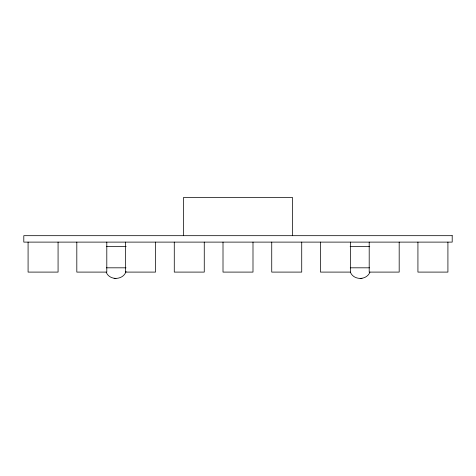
<?xml version="1.0" encoding="UTF-8"?>
<svg xmlns="http://www.w3.org/2000/svg" width="476" height="476" viewBox="0 0 476 476"><rect width="100%" height="100%" fill="white"/><g stroke="black" fill="none" stroke-linecap="round" stroke-linejoin="round"><path stroke-width="0.71" d="M126.057 271.481C123.26 280.305 109.444 280.804 106.178 272.099M369.923 272.099C366.794 280.477 353.49 280.477 350.366 272.099M360.142 278.442L362.01 278.365M106.481 246.395L126.176 246.395M350.128 246.395L369.733 246.395M106.321 267.815L126.021 267.815M350.282 267.815L369.471 267.815M114.091 278.365L115.954 278.442M447.916 242.111L447.916 272.099L417.928 272.099L417.928 242.111M399.185 242.111L399.185 272.099L369.197 272.099L369.197 242.111M350.455 242.111L350.455 272.099L320.467 272.099L320.467 242.111M301.724 242.111L301.724 272.099L271.736 272.099L271.736 242.111M292.579 235.685L292.579 197.558L183.421 197.558L183.421 235.685M252.994 242.111L252.994 272.099L223.006 272.099L223.006 242.111M204.263 242.111L204.263 272.099L174.275 272.099L174.275 242.111M155.533 242.111L155.533 272.099L125.545 272.099L125.545 242.111M106.802 242.111L106.802 272.099L76.814 272.099L76.814 242.111M58.072 242.111L58.072 272.099L28.084 272.099L28.084 242.111M452.2 235.685L23.8 235.685L23.8 242.111L452.2 242.111L452.2 235.685"/></g></svg>
